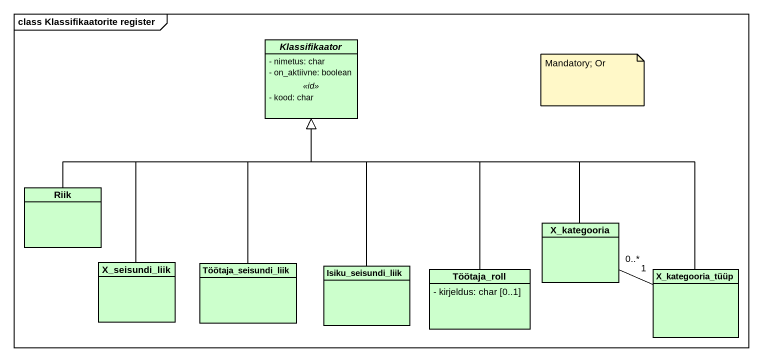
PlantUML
@startuml
mainframe class Klassifikaatorite register
hide circle
hide empty members
skinparam classAttributeIconSize 0
abstract class Klassifikaator #CCFFCC {
  - nimetus: char
  - on_aktiivne: boolean
  .. <<id>> ..
  - kood: char
}
class Riik #CCFFCC
class X_kategooria #CCFFCC
class X_seisundi_liik #CCFFCC
class Töötaja_seisundi_liik #CCFFCC
class Isiku_seisundi_liik #CCFFCC
class Töötaja_roll #CCFFCC {
  - kirjeldus: char [0..1]
}
class X_kategooria_tüüp #CCFFCC
Riik -right-|> Klassifikaator
X_kategooria -up-|> Klassifikaator
X_seisundi_liik -up-|> Klassifikaator
Töötaja_seisundi_liik -up-|> Klassifikaator
Isiku_seisundi_liik -up-|> Klassifikaator
Töötaja_roll -up-|> Klassifikaator
X_kategooria_tüüp -left-|> Klassifikaator
X_kategooria_tüüp "1" -left- "0..*" X_kategooria
note as N1
  Mandatory; Or
end note
@enduml
